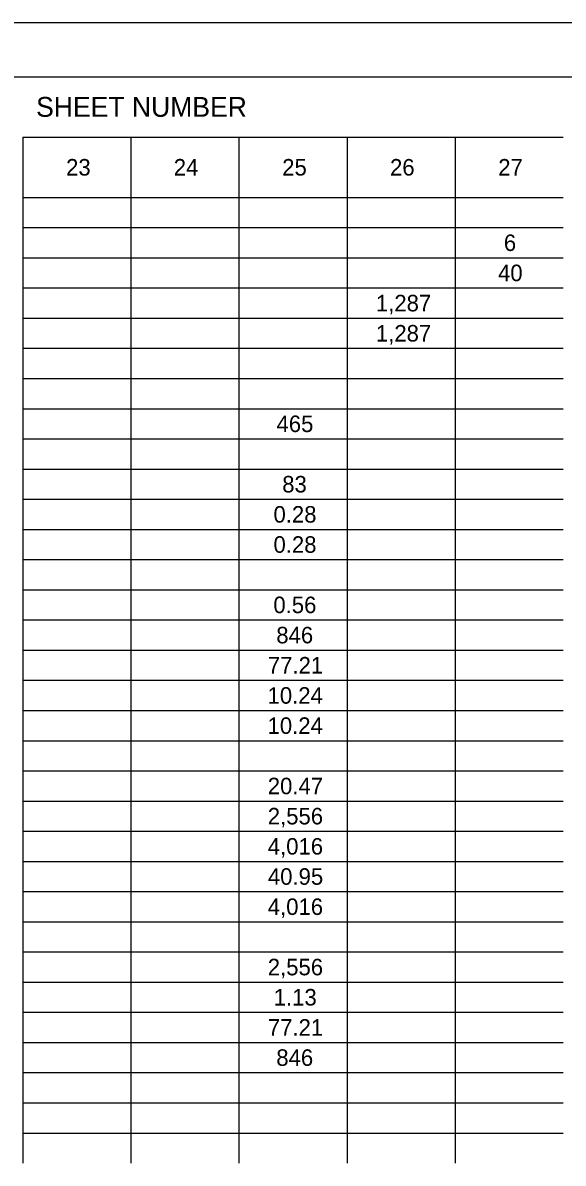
# Model space of a CAD drawing. Extents: x 0 to 34, y 0 to 22.
# Drawn here: x 6.51 to 11.53, y 11.42 to 22 of the extents above; entities that cross this region are included whole.
import ezdxf

# ---------------------------------------------------------------- set-up
doc = ezdxf.new("R2010")
doc.units = 0
for name, color, linetype in [('SH_Border', 7, 'Continuous'), ('SH_Cut_Line', 7, 'Continuous'), ('SH_Text', 7, 'Continuous')]:
    doc.layers.add(name, color=color, linetype=linetype)

msp = doc.modelspace()

# ---------------------------------------------------------------- linework, layer by layer
at = {"layer": 'SH_Border'}
msp.add_lwpolyline([(1.5, 21.5), (33.5, 21.5), (33.5, 0.5), (1.5, 0.5)], close=True, dxfattribs=at)
at = {"layer": 'SH_Cut_Line'}
msp.add_lwpolyline([(0, 0), (34, 0), (34, 22), (0, 22)], close=True, dxfattribs=at)
at = {"layer": 'SH_Text'}
for p, q in [((6.513, 21.5), (7.515, 21.5)), ((7.515, 21.5), (8.518, 21.5)), ((8.518, 21.5), (9.52, 21.5)), ((9.52, 21.5), (11.525, 21.5)), ((6.513, 20.94), (7.515, 20.94)), ((6.513, 20.94), (6.513, 20.66)), ((7.515, 20.94), (8.518, 20.94)), ((7.515, 20.94), (7.515, 20.66)), ((8.518, 20.94), (9.52, 20.94)), ((8.518, 20.94), (8.518, 20.66)), ((9.52, 20.94), (11.525, 20.94)), ((9.52, 20.94), (9.52, 20.66)), ((10.523, 20.94), (10.523, 20.66)), ((6.513, 20.66), (6.513, 20.38)), ((7.515, 20.66), (7.515, 20.38)), ((8.518, 20.66), (8.518, 20.38)), ((9.52, 20.66), (9.52, 20.38)), ((10.523, 20.66), (10.523, 20.38)), ((6.513, 20.38), (7.515, 20.38)), ((6.513, 20.38), (6.513, 20.1)), ((7.515, 20.38), (8.518, 20.38)), ((7.515, 20.38), (7.515, 20.1)), ((8.518, 20.38), (9.52, 20.38)), ((8.518, 20.38), (8.518, 20.1)), ((9.52, 20.38), (11.525, 20.38)), ((9.52, 20.38), (9.52, 20.1)), ((10.523, 20.38), (10.523, 20.1)), ((6.513, 20.1), (7.515, 20.1)), ((6.513, 20.1), (6.513, 18.7)), ((7.515, 20.1), (8.518, 20.1)), ((7.515, 20.1), (7.515, 18.7)), ((8.518, 20.1), (9.52, 20.1)), ((8.518, 20.1), (8.518, 18.7)), ((9.52, 20.1), (11.525, 20.1)), ((9.52, 20.1), (9.52, 18.7)), ((10.523, 20.1), (10.523, 18.7)), ((6.513, 19.82), (7.515, 19.82)), ((7.515, 19.82), (8.518, 19.82)), ((8.518, 19.82), (9.52, 19.82)), ((9.52, 19.82), (11.525, 19.82)), ((6.513, 19.54), (7.515, 19.54)), ((7.515, 19.54), (8.518, 19.54)), ((8.518, 19.54), (9.52, 19.54)), ((9.52, 19.54), (11.525, 19.54)), ((6.513, 19.26), (7.515, 19.26)), ((7.515, 19.26), (8.518, 19.26)), ((8.518, 19.26), (9.52, 19.26)), ((9.52, 19.26), (11.525, 19.26)), ((6.513, 18.98), (7.515, 18.98)), ((7.515, 18.98), (8.518, 18.98)), ((8.518, 18.98), (9.52, 18.98)), ((9.52, 18.98), (11.525, 18.98)), ((6.513, 18.7), (7.515, 18.7)), ((6.513, 18.7), (6.513, 18.14)), ((7.515, 18.7), (8.518, 18.7)), ((7.515, 18.7), (7.515, 18.14)), ((8.518, 18.7), (9.52, 18.7)), ((8.518, 18.7), (8.518, 18.14)), ((9.52, 18.7), (11.525, 18.7)), ((9.52, 18.7), (9.52, 18.14)), ((10.523, 18.7), (10.523, 18.14)), ((6.513, 18.42), (7.515, 18.42)), ((7.515, 18.42), (8.518, 18.42)), ((8.518, 18.42), (9.52, 18.42)), ((9.52, 18.42), (11.525, 18.42)), ((6.513, 18.14), (7.515, 18.14)), ((6.513, 18.14), (6.513, 17.86)), ((7.515, 18.14), (8.518, 18.14)), ((7.515, 18.14), (7.515, 17.86)), ((8.518, 18.14), (9.52, 18.14)), ((8.518, 18.14), (8.518, 17.86)), ((9.52, 18.14), (11.525, 18.14)), ((9.52, 18.14), (9.52, 17.86)), ((10.523, 18.14), (10.523, 17.86)), ((6.513, 17.86), (7.515, 17.86)), ((6.513, 17.86), (6.513, 17.58)), ((7.515, 17.86), (8.518, 17.86)), ((7.515, 17.86), (7.515, 17.58)), ((8.518, 17.86), (9.52, 17.86)), ((8.518, 17.86), (8.518, 17.58)), ((9.52, 17.86), (11.525, 17.86)), ((9.52, 17.86), (9.52, 17.58)), ((10.523, 17.86), (10.523, 17.58)), ((6.513, 17.58), (7.515, 17.58)), ((6.513, 17.58), (6.513, 17.3)), ((7.515, 17.58), (8.518, 17.58)), ((7.515, 17.58), (7.515, 17.3)), ((8.518, 17.58), (9.52, 17.58)), ((8.518, 17.58), (8.518, 17.3)), ((9.52, 17.58), (11.525, 17.58)), ((9.52, 17.58), (9.52, 17.3)), ((10.523, 17.58), (10.523, 17.3)), ((6.513, 17.3), (7.515, 17.3)), ((6.513, 17.3), (6.513, 17.02)), ((7.515, 17.3), (8.518, 17.3)), ((7.515, 17.3), (7.515, 17.02)), ((8.518, 17.3), (9.52, 17.3)), ((8.518, 17.3), (8.518, 17.02)), ((9.52, 17.3), (11.525, 17.3)), ((9.52, 17.3), (9.52, 17.02)), ((10.523, 17.3), (10.523, 17.02)), ((6.513, 17.02), (7.515, 17.02)), ((6.513, 17.02), (6.513, 16.74)), ((7.515, 17.02), (8.518, 17.02)), ((7.515, 17.02), (7.515, 16.74)), ((8.518, 17.02), (9.52, 17.02)), ((8.518, 17.02), (8.518, 16.74)), ((9.52, 17.02), (11.525, 17.02)), ((9.52, 17.02), (9.52, 16.74)), ((10.523, 17.02), (10.523, 16.74)), ((6.513, 16.74), (7.515, 16.74)), ((6.513, 16.74), (6.513, 16.18)), ((7.515, 16.74), (8.518, 16.74)), ((7.515, 16.74), (7.515, 16.18)), ((8.518, 16.74), (9.52, 16.74)), ((8.518, 16.74), (8.518, 16.18)), ((9.52, 16.74), (11.525, 16.74)), ((9.52, 16.74), (9.52, 16.18)), ((10.523, 16.74), (10.523, 16.18)), ((6.513, 16.46), (7.515, 16.46)), ((7.515, 16.46), (8.518, 16.46)), ((8.518, 16.46), (9.52, 16.46)), ((9.52, 16.46), (11.525, 16.46)), ((6.513, 16.18), (7.515, 16.18)), ((6.513, 16.18), (6.513, 15.9)), ((7.515, 16.18), (8.518, 16.18)), ((7.515, 16.18), (7.515, 15.9)), ((8.518, 16.18), (9.52, 16.18)), ((8.518, 16.18), (8.518, 15.9)), ((9.52, 16.18), (11.525, 16.18)), ((9.52, 16.18), (9.52, 15.9)), ((10.523, 16.18), (10.523, 15.9)), ((6.513, 15.9), (7.515, 15.9)), ((6.513, 15.9), (6.513, 15.62)), ((7.515, 15.9), (8.518, 15.9)), ((7.515, 15.9), (7.515, 15.62)), ((8.518, 15.9), (9.52, 15.9)), ((8.518, 15.9), (8.518, 15.62)), ((9.52, 15.9), (11.525, 15.9)), ((9.52, 15.9), (9.52, 15.62)), ((10.523, 15.9), (10.523, 15.62)), ((6.513, 15.62), (7.515, 15.62)), ((6.513, 15.62), (6.513, 15.34)), ((7.515, 15.62), (8.518, 15.62)), ((7.515, 15.62), (7.515, 15.34)), ((8.518, 15.62), (9.52, 15.62)), ((8.518, 15.62), (8.518, 15.34)), ((9.52, 15.62), (11.525, 15.62)), ((9.52, 15.62), (9.52, 15.34)), ((10.523, 15.62), (10.523, 15.34)), ((6.513, 15.34), (7.515, 15.34)), ((6.513, 15.34), (6.513, 14.78)), ((7.515, 15.34), (8.518, 15.34)), ((7.515, 15.34), (7.515, 14.78)), ((8.518, 15.34), (9.52, 15.34)), ((8.518, 15.34), (8.518, 14.78)), ((9.52, 15.34), (11.525, 15.34)), ((9.52, 15.34), (9.52, 14.78)), ((10.523, 15.34), (10.523, 14.78)), ((6.513, 15.06), (7.515, 15.06)), ((7.515, 15.06), (8.518, 15.06)), ((8.518, 15.06), (9.52, 15.06)), ((9.52, 15.06), (11.525, 15.06)), ((6.513, 14.78), (7.515, 14.78)), ((6.513, 14.78), (6.513, 14.5)), ((7.515, 14.78), (8.518, 14.78)), ((7.515, 14.78), (7.515, 14.5)), ((8.518, 14.78), (9.52, 14.78)), ((8.518, 14.78), (8.518, 14.5)), ((9.52, 14.78), (11.525, 14.78)), ((9.52, 14.78), (9.52, 14.5)), ((10.523, 14.78), (10.523, 14.5)), ((6.513, 14.5), (7.515, 14.5)), ((6.513, 14.5), (6.513, 14.22)), ((7.515, 14.5), (8.518, 14.5)), ((7.515, 14.5), (7.515, 14.22)), ((8.518, 14.5), (9.52, 14.5)), ((8.518, 14.5), (8.518, 14.22)), ((9.52, 14.5), (11.525, 14.5)), ((9.52, 14.5), (9.52, 14.22)), ((10.523, 14.5), (10.523, 14.22)), ((6.513, 14.22), (7.515, 14.22)), ((6.513, 14.22), (6.513, 13.94)), ((7.515, 14.22), (8.518, 14.22)), ((7.515, 14.22), (7.515, 13.94)), ((8.518, 14.22), (9.52, 14.22)), ((8.518, 14.22), (8.518, 13.94)), ((9.52, 14.22), (11.525, 14.22)), ((9.52, 14.22), (9.52, 13.94)), ((10.523, 14.22), (10.523, 13.94)), ((6.513, 13.94), (7.515, 13.94)), ((6.513, 13.94), (6.513, 11.7)), ((7.515, 13.94), (8.518, 13.94)), ((7.515, 13.94), (7.515, 11.7)), ((8.518, 13.94), (9.52, 13.94)), ((8.518, 13.94), (8.518, 11.7)), ((9.52, 13.94), (11.525, 13.94)), ((9.52, 13.94), (9.52, 11.7)), ((10.523, 13.94), (10.523, 11.7)), ((6.513, 13.66), (7.515, 13.66)), ((7.515, 13.66), (8.518, 13.66)), ((8.518, 13.66), (9.52, 13.66)), ((9.52, 13.66), (11.525, 13.66)), ((6.513, 13.38), (7.515, 13.38)), ((7.515, 13.38), (8.518, 13.38)), ((8.518, 13.38), (9.52, 13.38)), ((9.52, 13.38), (11.525, 13.38)), ((6.513, 13.1), (7.515, 13.1)), ((7.515, 13.1), (8.518, 13.1)), ((8.518, 13.1), (9.52, 13.1)), ((9.52, 13.1), (11.525, 13.1)), ((6.513, 12.82), (7.515, 12.82)), ((7.515, 12.82), (8.518, 12.82)), ((8.518, 12.82), (9.52, 12.82)), ((9.52, 12.82), (11.525, 12.82)), ((6.513, 12.54), (7.515, 12.54)), ((7.515, 12.54), (8.518, 12.54)), ((8.518, 12.54), (9.52, 12.54)), ((9.52, 12.54), (11.525, 12.54)), ((6.513, 12.26), (7.515, 12.26)), ((7.515, 12.26), (8.518, 12.26)), ((8.518, 12.26), (9.52, 12.26)), ((9.52, 12.26), (11.525, 12.26)), ((6.513, 11.98), (7.515, 11.98)), ((7.515, 11.98), (8.518, 11.98)), ((8.518, 11.98), (9.52, 11.98)), ((9.52, 11.98), (11.525, 11.98)), ((6.513, 11.7), (7.515, 11.7)), ((6.513, 11.7), (6.513, 11.42)), ((7.515, 11.7), (8.518, 11.7)), ((7.515, 11.7), (7.515, 11.42)), ((8.518, 11.7), (9.52, 11.7)), ((8.518, 11.7), (8.518, 11.42)), ((9.52, 11.7), (11.525, 11.7)), ((9.52, 11.7), (9.52, 11.42)), ((10.523, 11.7), (10.523, 11.42))]:
    msp.add_line(p, q, dxfattribs=at)

# ---------------------------------------------------------------- texts
for s, height, p in [('SHEET NUMBER', 0.184, (6.636, 21.128)), ('23', 0.1533, (6.914, 20.583)), ('24', 0.1533, (7.913, 20.583)), ('25', 0.1533, (8.919, 20.583)), ('26', 0.1533, (9.919, 20.583)), ('27', 0.1533, (10.923, 20.583)), ('6', 0.153, (10.975, 19.883)), ('40', 0.1533, (10.921, 19.603)), ('1,287', 0.1533, (9.788, 19.323)), ('1,287', 0.1533, (9.788, 19.043)), ('465', 0.1533, (8.866, 18.203)), ('83', 0.1533, (8.919, 17.643)), ('0.28', 0.1533, (8.838, 17.363)), ('0.28', 0.1533, (8.838, 17.083)), ('0.56', 0.1533, (8.837, 16.523)), ('846', 0.1533, (8.864, 16.243)), ('77.21', 0.1533, (8.786, 15.963)), ('10.24', 0.1533, (8.783, 15.683)), ('10.24', 0.1533, (8.783, 15.403)), ('20.47', 0.1533, (8.785, 14.843)), ('2,556', 0.1533, (8.785, 14.563)), ('4,016', 0.1533, (8.785, 14.283)), ('40.95', 0.1533, (8.786, 14.003)), ('4,016', 0.1533, (8.785, 13.723)), ('2,556', 0.1533, (8.785, 13.163)), ('1.13', 0.1533, (8.84, 12.883)), ('77.21', 0.1533, (8.786, 12.603)), ('846', 0.1533, (8.864, 12.323))]:
    msp.add_text(s, height=height, dxfattribs=at).set_placement(p)

doc.saveas('drawing.dxf')
